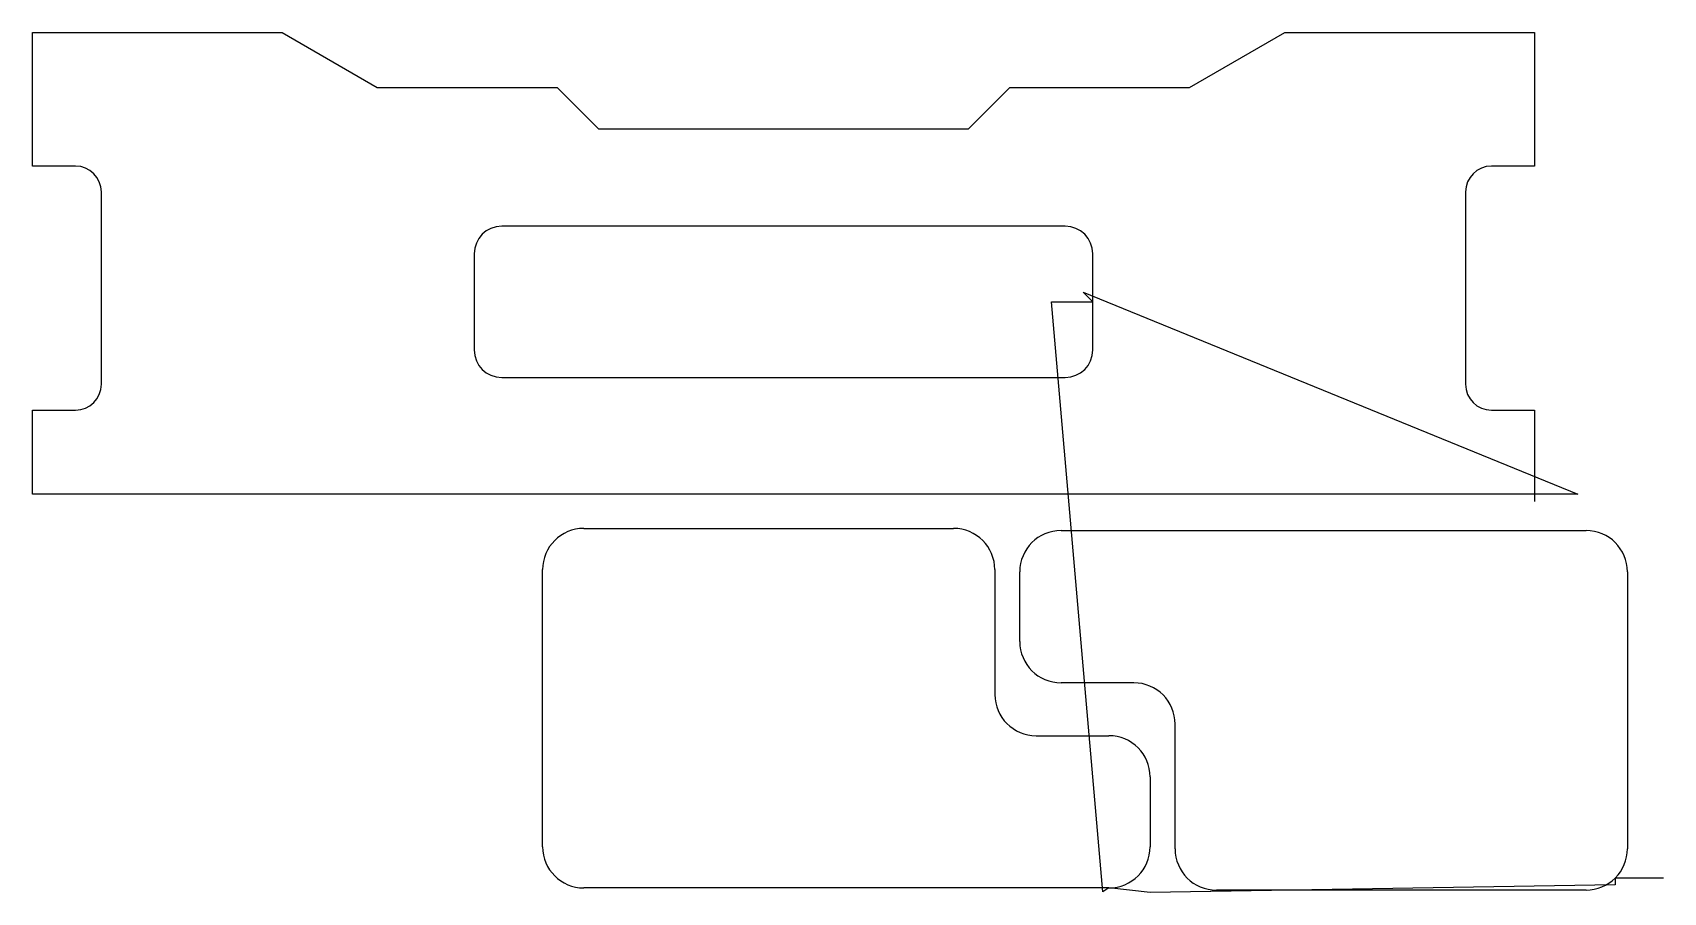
# Model space of a CAD drawing. Header units: metres. Extents: x 458 to 1644, y 308 to 934.
import ezdxf

# ---------------------------------------------------------------- set-up
doc = ezdxf.new("R2010")
doc.units = ezdxf.units.M

msp = doc.modelspace()

# ---------------------------------------------------------------- linework, layer by layer
at = {"layer": 'TOOL_0'}
for p, q in [((457.689, 836.646), (457.689, 933.796)), ((457.689, 933.796), (639.18, 933.796)), ((639.18, 933.796), (708.462, 893.796)), ((1299.416, 893.796), (1368.698, 933.796)), ((1368.698, 933.796), (1550.189, 933.796)), ((1550.189, 933.796), (1550.189, 836.646)), ((708.462, 893.796), (839.312, 893.796)), ((839.312, 893.796), (869.312, 863.796)), ((1138.566, 863.796), (1168.566, 893.796)), ((1168.566, 893.796), (1299.416, 893.796)), ((869.312, 863.796), (1138.566, 863.796)), ((488.939, 836.646), (457.689, 836.646)), ((1550.189, 836.646), (1518.939, 836.646)), ((507.689, 677.896), (507.689, 817.896)), ((1500.189, 817.896), (1500.189, 677.896)), ((1208.939, 792.896), (798.939, 792.896)), ((778.939, 772.896), (778.939, 702.896)), ((1228.939, 737.896), (1228.939, 772.896)), ((1236.276, 308.72), (1198.939, 737.896)), ((1198.939, 737.896), (1228.939, 737.896)), ((1228.939, 737.896), (1221.868, 744.967)), ((1221.868, 744.967), (1581.717, 597.896)), ((1228.939, 702.896), (1228.939, 737.896)), ((798.939, 682.896), (1208.939, 682.896)), ((457.689, 597.896), (457.689, 659.146)), ((457.689, 659.146), (488.939, 659.146)), ((1518.939, 659.146), (1550.189, 659.146)), ((1550.189, 659.146), (1550.189, 597.896)), ((1550.189, 597.896), (457.689, 597.896)), ((1581.717, 597.896), (1550.189, 597.896)), ((1550.189, 597.896), (1550.189, 592.592)), ((858.693, 573.058), (1127.693, 573.058)), ((1205.835, 571.518), (1587.835, 571.518)), ((828.693, 341.458), (828.693, 543.058)), ((1157.693, 543.058), (1157.693, 452.258)), ((1175.835, 490.718), (1175.835, 541.518)), ((1617.835, 541.518), (1617.835, 339.918)), ((1258.835, 460.718), (1205.835, 460.718)), ((1288.835, 339.918), (1288.835, 430.718)), ((1187.693, 422.258), (1240.693, 422.258)), ((1270.693, 392.258), (1270.693, 341.458)), ((1240.693, 311.458), (858.693, 311.458)), ((1240.693, 311.458), (1236.276, 308.72)), ((1270.611, 308.248), (1240.693, 311.458)), ((1609.048, 313.705), (1270.611, 308.248)), ((1587.835, 309.918), (1318.835, 309.918)), ((1644.048, 318.705), (1609.048, 318.705)), ((1609.048, 318.705), (1609.048, 313.705))]:
    msp.add_line(p, q, dxfattribs=at)
for centre, radius, start, end in [((488.939, 817.896), 18.75, 0, 90), ((1518.939, 817.896), 18.75, 90, 180), ((798.939, 772.896), 20, 90, 180), ((1208.939, 772.896), 20, 0, 90), ((798.939, 702.896), 20, 180, 270), ((1208.939, 702.896), 20, 270, 0), ((488.939, 677.896), 18.75, 270, 0), ((1518.939, 677.896), 18.75, 180, 270), ((858.693, 543.058), 30, 90, 180), ((1127.693, 543.058), 30, 0, 90), ((1205.835, 541.518), 30, 90, 180), ((1587.835, 541.518), 30, 0, 90), ((1205.835, 490.718), 30, 180, 270), ((1187.693, 452.258), 30, 180, 270), ((1258.835, 430.718), 30, 0, 90), ((1240.693, 392.258), 30, 0, 90), ((858.693, 341.458), 30, 180, 270), ((1240.693, 341.458), 30, 270, 0), ((1318.835, 339.918), 30, 180, 270), ((1587.835, 339.918), 30, 315, 0), ((1587.835, 339.918), 30, 270, 315)]:
    msp.add_arc(centre, radius, start, end, dxfattribs=at)

doc.saveas('drawing.dxf')
